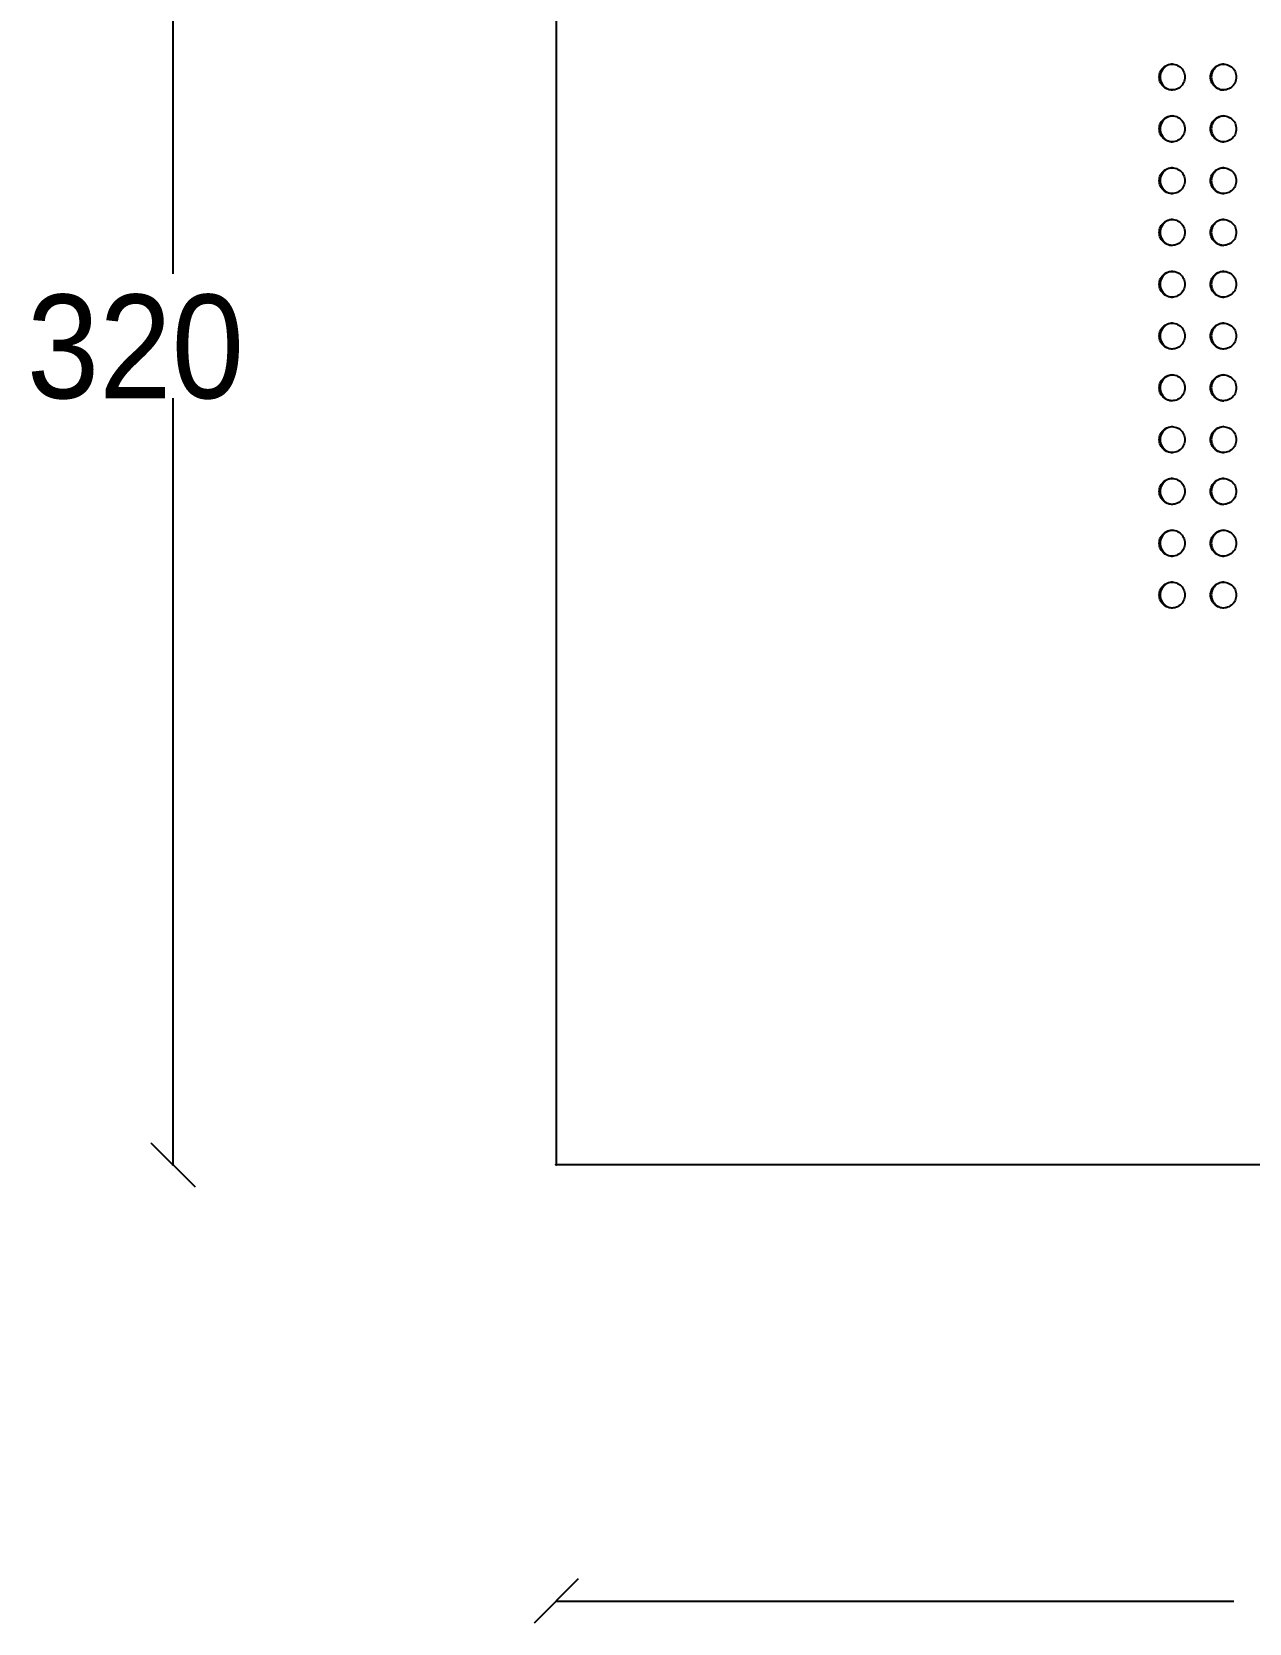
# Model space of a CAD drawing. Extents: x 0 to 246, y 3 to 226.
# Drawn here: x 0.2 to 84.7, y 5.8 to 116.2 of the extents above; entities that cross this region are included whole.
import ezdxf

# ---------------------------------------------------------------- set-up
doc = ezdxf.new("R2010")
doc.units = 0
doc.layers.add('LIVELLO_1', color=160, linetype='Continuous')
doc.styles.add('STD', font='txt')

# ---------------------------------------------------------------- blocks, each defined once
blk = doc.blocks.new('AI9-BLK1')
at = {"layer": 'LIVELLO_1', "color": 7}
for p, q in [((-112.81, 41.87), (-112.81, -11.31)), ((-86.22, 41.87), (-86.22, -73.12)), ((-112.81, -19.94), (-112.81, -73.12)), ((-114.34, -71.59), (-111.28, -74.65)), ((38.95, -73.12), (-86.22, -73.12)), ((-84.69, -101.86), (-87.75, -104.93)), ((-86.22, -103.4), (-39.21, -103.4))]:
    blk.add_line(p, q, dxfattribs=at)
for centre, major_axis, ratio in [((-112.81, -73.12), (0.0246, 0), 0.923183), ((-86.22, -73.12), (0.0242, 0), 0.940048), ((-86.22, -73.12), (0.0242, 0), 0.940048), ((-86.22, -73.12), (0.0242, 0), 0.940048), ((-86.22, -73.12), (0.0242, 0), 0.940048)]:
    blk.add_ellipse(centre, major_axis=major_axis, ratio=ratio, dxfattribs=at)
for points in [[(-44.38, 2.34), (-44.38, 2.21), (-44.35, 2.08), (-44.29, 1.95), (-44.23, 1.83), (-44.15, 1.73), (-44.04, 1.64), (-43.94, 1.56), (-43.82, 1.5), (-43.69, 1.47), (-43.56, 1.44), (-43.42, 1.44), (-43.29, 1.47), (-43.16, 1.5), (-43.04, 1.56), (-42.94, 1.64), (-42.83, 1.73), (-42.75, 1.83), (-42.69, 1.95), (-42.63, 2.08), (-42.6, 2.21), (-42.6, 2.34), (-42.6, 2.48), (-42.63, 2.61), (-42.69, 2.73), (-42.75, 2.86), (-42.83, 2.96), (-42.94, 3.05), (-43.04, 3.13), (-43.16, 3.19), (-43.29, 3.22), (-43.42, 3.25), (-43.56, 3.25), (-43.69, 3.22), (-43.82, 3.19), (-43.94, 3.13), (-44.04, 3.05), (-44.15, 2.96), (-44.23, 2.86), (-44.29, 2.73), (-44.35, 2.61), (-44.38, 2.48), (-44.38, 2.34)], [(-43.46, 3.24), (-43.52, 3.24), (-43.59, 3.23), (-43.65, 3.21), (-43.71, 3.2), (-43.78, 3.17), (-43.83, 3.14), (-43.89, 3.11), (-43.95, 3.08), (-44, 3.04), (-44.05, 2.99), (-44.09, 2.94), (-44.13, 2.9), (-44.17, 2.84), (-44.2, 2.79), (-44.23, 2.73), (-44.26, 2.67), (-44.28, 2.6), (-44.29, 2.54), (-44.31, 2.48), (-44.32, 2.41), (-44.32, 2.34), (-44.32, 2.28), (-44.31, 2.21), (-44.29, 2.15), (-44.28, 2.08), (-44.26, 2.02), (-44.23, 1.96), (-44.2, 1.9), (-44.17, 1.85), (-44.13, 1.79), (-44.09, 1.74), (-44.05, 1.7), (-44, 1.65), (-43.95, 1.61), (-43.89, 1.57), (-43.83, 1.54), (-43.78, 1.51), (-43.72, 1.49), (-43.65, 1.48), (-43.59, 1.46), (-43.53, 1.45), (-43.46, 1.45)], [(-40.82, 2.34), (-40.82, 2.21), (-40.79, 2.08), (-40.73, 1.95), (-40.67, 1.83), (-40.59, 1.73), (-40.48, 1.64), (-40.38, 1.56), (-40.26, 1.5), (-40.13, 1.47), (-40, 1.44), (-39.86, 1.44), (-39.73, 1.47), (-39.6, 1.5), (-39.48, 1.56), (-39.37, 1.64), (-39.27, 1.73), (-39.18, 1.83), (-39.12, 1.95), (-39.07, 2.08), (-39.04, 2.21), (-39.04, 2.34), (-39.04, 2.48), (-39.07, 2.61), (-39.12, 2.73), (-39.18, 2.86), (-39.27, 2.96), (-39.37, 3.05), (-39.48, 3.13), (-39.6, 3.19), (-39.73, 3.22), (-39.86, 3.25), (-40, 3.25), (-40.13, 3.22), (-40.26, 3.19), (-40.38, 3.13), (-40.48, 3.05), (-40.59, 2.96), (-40.67, 2.86), (-40.73, 2.73), (-40.79, 2.61), (-40.82, 2.48), (-40.82, 2.34)], [(-39.9, 3.24), (-39.97, 3.24), (-40.03, 3.23), (-40.1, 3.22), (-40.16, 3.2), (-40.22, 3.18), (-40.28, 3.15), (-40.34, 3.11), (-40.39, 3.08), (-40.45, 3.04), (-40.5, 3), (-40.54, 2.95), (-40.58, 2.9), (-40.62, 2.84), (-40.66, 2.79), (-40.68, 2.73), (-40.71, 2.67), (-40.73, 2.6), (-40.75, 2.54), (-40.76, 2.48), (-40.77, 2.41), (-40.77, 2.34), (-40.77, 2.28), (-40.76, 2.21), (-40.75, 2.15), (-40.73, 2.08), (-40.71, 2.02), (-40.68, 1.96), (-40.66, 1.9), (-40.62, 1.84), (-40.58, 1.79), (-40.54, 1.74), (-40.5, 1.69), (-40.45, 1.65), (-40.4, 1.61), (-40.34, 1.57), (-40.28, 1.54), (-40.22, 1.51), (-40.16, 1.49), (-40.1, 1.47), (-40.03, 1.46), (-39.97, 1.45), (-39.9, 1.45)], [(-44.38, -1.25), (-44.38, -1.38), (-44.35, -1.52), (-44.29, -1.64), (-44.23, -1.76), (-44.15, -1.87), (-44.04, -1.95), (-43.94, -2.03), (-43.82, -2.1), (-43.69, -2.13), (-43.56, -2.15), (-43.42, -2.15), (-43.29, -2.13), (-43.16, -2.1), (-43.04, -2.03), (-42.94, -1.95), (-42.83, -1.87), (-42.75, -1.76), (-42.69, -1.64), (-42.63, -1.52), (-42.6, -1.38), (-42.6, -1.25), (-42.6, -1.12), (-42.63, -0.98), (-42.69, -0.86), (-42.75, -0.74), (-42.83, -0.63), (-42.94, -0.55), (-43.04, -0.46), (-43.16, -0.4), (-43.29, -0.37), (-43.42, -0.34), (-43.56, -0.34), (-43.69, -0.37), (-43.82, -0.4), (-43.94, -0.46), (-44.04, -0.55), (-44.15, -0.63), (-44.23, -0.74), (-44.29, -0.86), (-44.35, -0.98), (-44.38, -1.12), (-44.38, -1.25)], [(-43.46, -0.35), (-43.52, -0.35), (-43.59, -0.36), (-43.65, -0.38), (-43.71, -0.4), (-43.78, -0.42), (-43.83, -0.45), (-43.89, -0.48), (-43.95, -0.52), (-44, -0.56), (-44.05, -0.6), (-44.09, -0.65), (-44.13, -0.7), (-44.17, -0.75), (-44.2, -0.81), (-44.23, -0.87), (-44.26, -0.93), (-44.28, -0.99), (-44.29, -1.05), (-44.31, -1.12), (-44.32, -1.18), (-44.32, -1.25), (-44.32, -1.32), (-44.31, -1.38), (-44.29, -1.45), (-44.28, -1.51), (-44.26, -1.57), (-44.23, -1.63), (-44.2, -1.69), (-44.17, -1.75), (-44.13, -1.8), (-44.09, -1.85), (-44.05, -1.9), (-44, -1.94), (-43.95, -1.98), (-43.89, -2.02), (-43.83, -2.05), (-43.78, -2.08), (-43.72, -2.1), (-43.65, -2.12), (-43.59, -2.14), (-43.53, -2.14), (-43.46, -2.15)], [(-40.82, -1.25), (-40.82, -1.38), (-40.79, -1.52), (-40.73, -1.64), (-40.67, -1.76), (-40.59, -1.87), (-40.48, -1.95), (-40.38, -2.03), (-40.26, -2.1), (-40.13, -2.13), (-40, -2.15), (-39.86, -2.15), (-39.73, -2.13), (-39.6, -2.1), (-39.48, -2.03), (-39.37, -1.95), (-39.27, -1.87), (-39.18, -1.76), (-39.12, -1.64), (-39.07, -1.52), (-39.04, -1.38), (-39.04, -1.25), (-39.04, -1.12), (-39.07, -0.98), (-39.12, -0.86), (-39.18, -0.74), (-39.27, -0.63), (-39.37, -0.55), (-39.48, -0.46), (-39.6, -0.4), (-39.73, -0.37), (-39.86, -0.34), (-40, -0.34), (-40.13, -0.37), (-40.26, -0.4), (-40.38, -0.46), (-40.48, -0.55), (-40.59, -0.63), (-40.67, -0.74), (-40.73, -0.86), (-40.79, -0.98), (-40.82, -1.12), (-40.82, -1.25)], [(-39.9, -0.35), (-39.97, -0.35), (-40.03, -0.36), (-40.1, -0.38), (-40.16, -0.39), (-40.22, -0.42), (-40.28, -0.45), (-40.34, -0.48), (-40.39, -0.51), (-40.45, -0.56), (-40.5, -0.6), (-40.54, -0.65), (-40.58, -0.7), (-40.62, -0.75), (-40.66, -0.81), (-40.68, -0.87), (-40.71, -0.93), (-40.73, -0.99), (-40.75, -1.05), (-40.76, -1.12), (-40.77, -1.18), (-40.77, -1.25), (-40.77, -1.32), (-40.76, -1.38), (-40.75, -1.45), (-40.73, -1.51), (-40.71, -1.57), (-40.68, -1.63), (-40.66, -1.69), (-40.62, -1.75), (-40.58, -1.8), (-40.54, -1.85), (-40.5, -1.9), (-40.45, -1.94), (-40.4, -1.98), (-40.34, -2.02), (-40.28, -2.05), (-40.22, -2.08), (-40.16, -2.1), (-40.1, -2.12), (-40.03, -2.14), (-39.97, -2.14), (-39.9, -2.15)], [(-44.38, -4.84), (-44.38, -4.98), (-44.35, -5.11), (-44.29, -5.23), (-44.23, -5.35), (-44.15, -5.46), (-44.04, -5.55), (-43.94, -5.63), (-43.82, -5.69), (-43.69, -5.72), (-43.56, -5.75), (-43.42, -5.75), (-43.29, -5.72), (-43.16, -5.69), (-43.04, -5.63), (-42.94, -5.55), (-42.83, -5.46), (-42.75, -5.35), (-42.69, -5.23), (-42.63, -5.11), (-42.6, -4.98), (-42.6, -4.84), (-42.6, -4.71), (-42.63, -4.57), (-42.69, -4.45), (-42.75, -4.33), (-42.83, -4.22), (-42.94, -4.14), (-43.04, -4.06), (-43.16, -4), (-43.29, -3.97), (-43.42, -3.94), (-43.56, -3.94), (-43.69, -3.97), (-43.82, -4), (-43.94, -4.06), (-44.04, -4.14), (-44.15, -4.22), (-44.23, -4.33), (-44.29, -4.45), (-44.35, -4.58), (-44.38, -4.71), (-44.38, -4.84)], [(-43.46, -3.95), (-43.52, -3.95), (-43.59, -3.96), (-43.65, -3.97), (-43.71, -3.99), (-43.78, -4.01), (-43.83, -4.04), (-43.89, -4.07), (-43.95, -4.11), (-44, -4.15), (-44.05, -4.19), (-44.09, -4.24), (-44.13, -4.29), (-44.17, -4.35), (-44.2, -4.4), (-44.23, -4.46), (-44.26, -4.52), (-44.28, -4.58), (-44.29, -4.65), (-44.31, -4.71), (-44.32, -4.78), (-44.32, -4.84), (-44.32, -4.91), (-44.31, -4.97), (-44.29, -5.04), (-44.28, -5.1), (-44.26, -5.17), (-44.23, -5.23), (-44.2, -5.29), (-44.17, -5.34), (-44.13, -5.39), (-44.09, -5.45), (-44.05, -5.49), (-44, -5.53), (-43.95, -5.58), (-43.89, -5.61), (-43.83, -5.64), (-43.78, -5.67), (-43.72, -5.7), (-43.65, -5.71), (-43.59, -5.73), (-43.53, -5.74), (-43.46, -5.74)], [(-40.82, -4.84), (-40.82, -4.98), (-40.79, -5.11), (-40.73, -5.23), (-40.67, -5.35), (-40.59, -5.46), (-40.48, -5.55), (-40.38, -5.63), (-40.26, -5.69), (-40.13, -5.72), (-40, -5.75), (-39.86, -5.75), (-39.73, -5.72), (-39.6, -5.69), (-39.48, -5.63), (-39.37, -5.55), (-39.27, -5.46), (-39.18, -5.35), (-39.12, -5.23), (-39.07, -5.11), (-39.04, -4.98), (-39.04, -4.84), (-39.04, -4.71), (-39.07, -4.57), (-39.12, -4.45), (-39.18, -4.33), (-39.27, -4.22), (-39.37, -4.14), (-39.48, -4.06), (-39.6, -4), (-39.73, -3.97), (-39.86, -3.94), (-40, -3.94), (-40.13, -3.97), (-40.26, -4), (-40.38, -4.06), (-40.48, -4.14), (-40.59, -4.22), (-40.67, -4.33), (-40.73, -4.45), (-40.79, -4.58), (-40.82, -4.71), (-40.82, -4.84)], [(-39.9, -3.95), (-39.97, -3.95), (-40.03, -3.96), (-40.1, -3.97), (-40.16, -3.99), (-40.22, -4.01), (-40.28, -4.04), (-40.34, -4.07), (-40.39, -4.11), (-40.45, -4.15), (-40.5, -4.19), (-40.54, -4.24), (-40.58, -4.29), (-40.62, -4.34), (-40.66, -4.4), (-40.68, -4.46), (-40.71, -4.52), (-40.73, -4.58), (-40.75, -4.65), (-40.76, -4.71), (-40.77, -4.78), (-40.77, -4.84), (-40.77, -4.91), (-40.76, -4.98), (-40.75, -5.04), (-40.73, -5.1), (-40.71, -5.17), (-40.68, -5.23), (-40.66, -5.29), (-40.62, -5.34), (-40.58, -5.39), (-40.54, -5.45), (-40.5, -5.5), (-40.45, -5.54), (-40.4, -5.58), (-40.34, -5.62), (-40.28, -5.64), (-40.22, -5.67), (-40.16, -5.7), (-40.1, -5.71), (-40.03, -5.73), (-39.97, -5.74), (-39.9, -5.74)], [(-44.38, -8.44), (-44.38, -8.57), (-44.35, -8.7), (-44.29, -8.83), (-44.23, -8.95), (-44.15, -9.06), (-44.04, -9.14), (-43.94, -9.22), (-43.82, -9.28), (-43.69, -9.31), (-43.56, -9.34), (-43.42, -9.34), (-43.29, -9.31), (-43.16, -9.28), (-43.04, -9.22), (-42.94, -9.14), (-42.83, -9.06), (-42.75, -8.95), (-42.69, -8.83), (-42.63, -8.7), (-42.6, -8.57), (-42.6, -8.44), (-42.6, -8.3), (-42.63, -8.17), (-42.69, -8.05), (-42.75, -7.93), (-42.83, -7.82), (-42.94, -7.74), (-43.04, -7.65), (-43.16, -7.59), (-43.29, -7.56), (-43.42, -7.53), (-43.56, -7.53), (-43.69, -7.56), (-43.82, -7.59), (-43.94, -7.65), (-44.04, -7.74), (-44.15, -7.82), (-44.23, -7.93), (-44.29, -8.05), (-44.35, -8.17), (-44.38, -8.3), (-44.38, -8.44)], [(-43.46, -7.54), (-43.52, -7.54), (-43.59, -7.55), (-43.65, -7.57), (-43.71, -7.58), (-43.78, -7.61), (-43.83, -7.64), (-43.89, -7.67), (-43.95, -7.7), (-44, -7.74), (-44.05, -7.79), (-44.09, -7.83), (-44.13, -7.89), (-44.17, -7.94), (-44.2, -8), (-44.23, -8.05), (-44.26, -8.12), (-44.28, -8.18), (-44.29, -8.24), (-44.31, -8.3), (-44.32, -8.37), (-44.32, -8.44), (-44.32, -8.5), (-44.31, -8.57), (-44.29, -8.63), (-44.28, -8.7), (-44.26, -8.76), (-44.23, -8.82), (-44.2, -8.88), (-44.17, -8.93), (-44.13, -8.99), (-44.09, -9.04), (-44.05, -9.09), (-44, -9.13), (-43.95, -9.17), (-43.89, -9.21), (-43.83, -9.24), (-43.78, -9.27), (-43.72, -9.29), (-43.65, -9.31), (-43.59, -9.32), (-43.53, -9.33), (-43.46, -9.33)], [(-40.82, -8.44), (-40.82, -8.57), (-40.79, -8.7), (-40.73, -8.83), (-40.67, -8.95), (-40.59, -9.06), (-40.48, -9.14), (-40.38, -9.22), (-40.26, -9.28), (-40.13, -9.31), (-40, -9.34), (-39.86, -9.34), (-39.73, -9.31), (-39.6, -9.28), (-39.48, -9.22), (-39.37, -9.14), (-39.27, -9.06), (-39.18, -8.95), (-39.12, -8.83), (-39.07, -8.7), (-39.04, -8.57), (-39.04, -8.44), (-39.04, -8.3), (-39.07, -8.17), (-39.12, -8.05), (-39.18, -7.93), (-39.27, -7.82), (-39.37, -7.74), (-39.48, -7.65), (-39.6, -7.59), (-39.73, -7.56), (-39.86, -7.53), (-40, -7.53), (-40.13, -7.56), (-40.26, -7.59), (-40.38, -7.65), (-40.48, -7.74), (-40.59, -7.82), (-40.67, -7.93), (-40.73, -8.05), (-40.79, -8.17), (-40.82, -8.3), (-40.82, -8.44)], [(-39.9, -7.54), (-39.97, -7.54), (-40.03, -7.55), (-40.1, -7.57), (-40.16, -7.58), (-40.22, -7.6), (-40.28, -7.64), (-40.34, -7.66), (-40.39, -7.7), (-40.45, -7.74), (-40.5, -7.79), (-40.54, -7.83), (-40.58, -7.88), (-40.62, -7.94), (-40.66, -7.99), (-40.68, -8.05), (-40.71, -8.11), (-40.73, -8.18), (-40.75, -8.24), (-40.76, -8.3), (-40.77, -8.37), (-40.77, -8.44), (-40.77, -8.5), (-40.76, -8.57), (-40.75, -8.63), (-40.73, -8.7), (-40.71, -8.76), (-40.68, -8.82), (-40.66, -8.88), (-40.62, -8.94), (-40.58, -8.99), (-40.54, -9.04), (-40.5, -9.09), (-40.45, -9.13), (-40.4, -9.17), (-40.34, -9.21), (-40.28, -9.24), (-40.22, -9.27), (-40.16, -9.29), (-40.1, -9.31), (-40.03, -9.32), (-39.97, -9.33), (-39.9, -9.33)], [(-44.38, -12.03), (-44.38, -12.16), (-44.35, -12.3), (-44.29, -12.42), (-44.23, -12.54), (-44.15, -12.65), (-44.04, -12.73), (-43.94, -12.82), (-43.82, -12.88), (-43.69, -12.91), (-43.56, -12.94), (-43.42, -12.94), (-43.29, -12.91), (-43.16, -12.88), (-43.04, -12.82), (-42.94, -12.73), (-42.83, -12.65), (-42.75, -12.54), (-42.69, -12.42), (-42.63, -12.3), (-42.6, -12.17), (-42.6, -12.03), (-42.6, -11.9), (-42.63, -11.76), (-42.69, -11.64), (-42.75, -11.52), (-42.83, -11.41), (-42.94, -11.33), (-43.04, -11.24), (-43.16, -11.19), (-43.29, -11.15), (-43.42, -11.13), (-43.56, -11.13), (-43.69, -11.15), (-43.82, -11.19), (-43.94, -11.24), (-44.04, -11.33), (-44.15, -11.41), (-44.23, -11.52), (-44.29, -11.64), (-44.35, -11.76), (-44.38, -11.9), (-44.38, -12.03)], [(-43.46, -11.13), (-43.52, -11.13), (-43.59, -11.14), (-43.65, -11.16), (-43.71, -11.18), (-43.78, -11.2), (-43.83, -11.23), (-43.89, -11.26), (-43.95, -11.3), (-44, -11.34), (-44.05, -11.38), (-44.09, -11.43), (-44.13, -11.48), (-44.17, -11.53), (-44.2, -11.59), (-44.23, -11.65), (-44.26, -11.71), (-44.28, -11.77), (-44.29, -11.84), (-44.31, -11.9), (-44.32, -11.96), (-44.32, -12.03), (-44.32, -12.1), (-44.31, -12.16), (-44.29, -12.23), (-44.28, -12.29), (-44.26, -12.35), (-44.23, -12.41), (-44.2, -12.47), (-44.17, -12.53), (-44.13, -12.58), (-44.09, -12.63), (-44.05, -12.68), (-44, -12.72), (-43.95, -12.76), (-43.89, -12.8), (-43.83, -12.83), (-43.78, -12.86), (-43.72, -12.88), (-43.65, -12.9), (-43.59, -12.92), (-43.53, -12.93), (-43.46, -12.93)], [(-40.82, -12.03), (-40.82, -12.16), (-40.79, -12.3), (-40.73, -12.42), (-40.67, -12.54), (-40.59, -12.65), (-40.48, -12.73), (-40.38, -12.82), (-40.26, -12.88), (-40.13, -12.91), (-40, -12.94), (-39.86, -12.94), (-39.73, -12.91), (-39.6, -12.88), (-39.48, -12.82), (-39.37, -12.73), (-39.27, -12.65), (-39.18, -12.54), (-39.12, -12.42), (-39.07, -12.3), (-39.04, -12.17), (-39.04, -12.03), (-39.04, -11.9), (-39.07, -11.76), (-39.12, -11.64), (-39.18, -11.52), (-39.27, -11.41), (-39.37, -11.33), (-39.48, -11.24), (-39.6, -11.19), (-39.73, -11.15), (-39.86, -11.13), (-40, -11.13), (-40.13, -11.15), (-40.26, -11.19), (-40.38, -11.24), (-40.48, -11.33), (-40.59, -11.41), (-40.67, -11.52), (-40.73, -11.64), (-40.79, -11.76), (-40.82, -11.9), (-40.82, -12.03)], [(-39.9, -11.13), (-39.97, -11.13), (-40.03, -11.14), (-40.1, -11.16), (-40.16, -11.17), (-40.22, -11.2), (-40.28, -11.23), (-40.34, -11.26), (-40.39, -11.3), (-40.45, -11.34), (-40.5, -11.38), (-40.54, -11.43), (-40.58, -11.48), (-40.62, -11.53), (-40.66, -11.59), (-40.68, -11.65), (-40.71, -11.71), (-40.73, -11.77), (-40.75, -11.83), (-40.76, -11.9), (-40.77, -11.96), (-40.77, -12.03), (-40.77, -12.1), (-40.76, -12.16), (-40.75, -12.23), (-40.73, -12.29), (-40.71, -12.35), (-40.68, -12.41), (-40.66, -12.47), (-40.62, -12.53), (-40.58, -12.58), (-40.54, -12.63), (-40.5, -12.68), (-40.45, -12.72), (-40.4, -12.77), (-40.34, -12.8), (-40.28, -12.83), (-40.22, -12.86), (-40.16, -12.88), (-40.1, -12.9), (-40.03, -12.92), (-39.97, -12.93), (-39.9, -12.93)], [(-44.38, -15.62), (-44.38, -15.76), (-44.35, -15.89), (-44.29, -16.01), (-44.23, -16.14), (-44.15, -16.24), (-44.04, -16.33), (-43.94, -16.41), (-43.82, -16.47), (-43.69, -16.5), (-43.56, -16.53), (-43.42, -16.53), (-43.29, -16.5), (-43.16, -16.47), (-43.04, -16.41), (-42.94, -16.33), (-42.83, -16.24), (-42.75, -16.14), (-42.69, -16.01), (-42.63, -15.89), (-42.6, -15.76), (-42.6, -15.62), (-42.6, -15.49), (-42.63, -15.35), (-42.69, -15.23), (-42.75, -15.11), (-42.83, -15.01), (-42.94, -14.92), (-43.04, -14.84), (-43.16, -14.78), (-43.29, -14.75), (-43.42, -14.72), (-43.56, -14.72), (-43.69, -14.75), (-43.82, -14.78), (-43.94, -14.84), (-44.04, -14.92), (-44.15, -15.01), (-44.23, -15.11), (-44.29, -15.23), (-44.35, -15.35), (-44.38, -15.49), (-44.38, -15.62)], [(-43.46, -14.73), (-43.52, -14.73), (-43.59, -14.74), (-43.65, -14.75), (-43.71, -14.77), (-43.78, -14.79), (-43.83, -14.82), (-43.89, -14.86), (-43.95, -14.89), (-44, -14.93), (-44.05, -14.97), (-44.09, -15.02), (-44.13, -15.07), (-44.17, -15.13), (-44.2, -15.18), (-44.23, -15.24), (-44.26, -15.3), (-44.28, -15.36), (-44.29, -15.43), (-44.31, -15.49), (-44.32, -15.56), (-44.32, -15.62), (-44.32, -15.69), (-44.31, -15.75), (-44.29, -15.82), (-44.28, -15.88), (-44.26, -15.95), (-44.23, -16.01), (-44.2, -16.07), (-44.17, -16.12), (-44.13, -16.17), (-44.09, -16.23), (-44.05, -16.27), (-44, -16.32), (-43.95, -16.36), (-43.89, -16.39), (-43.83, -16.42), (-43.78, -16.45), (-43.72, -16.48), (-43.65, -16.49), (-43.59, -16.51), (-43.53, -16.52), (-43.46, -16.52)], [(-40.82, -15.62), (-40.82, -15.76), (-40.79, -15.89), (-40.73, -16.01), (-40.67, -16.14), (-40.59, -16.24), (-40.48, -16.33), (-40.38, -16.41), (-40.26, -16.47), (-40.13, -16.5), (-40, -16.53), (-39.86, -16.53), (-39.73, -16.5), (-39.6, -16.47), (-39.48, -16.41), (-39.37, -16.33), (-39.27, -16.24), (-39.18, -16.14), (-39.12, -16.01), (-39.07, -15.89), (-39.04, -15.76), (-39.04, -15.62), (-39.04, -15.49), (-39.07, -15.35), (-39.12, -15.23), (-39.18, -15.11), (-39.27, -15.01), (-39.37, -14.92), (-39.48, -14.84), (-39.6, -14.78), (-39.73, -14.75), (-39.86, -14.72), (-40, -14.72), (-40.13, -14.75), (-40.26, -14.78), (-40.38, -14.84), (-40.48, -14.92), (-40.59, -15.01), (-40.67, -15.11), (-40.73, -15.23), (-40.79, -15.35), (-40.82, -15.49), (-40.82, -15.62)], [(-39.9, -14.73), (-39.97, -14.73), (-40.03, -14.74), (-40.1, -14.75), (-40.16, -14.77), (-40.22, -14.79), (-40.28, -14.82), (-40.34, -14.85), (-40.39, -14.89), (-40.45, -14.93), (-40.5, -14.97), (-40.54, -15.02), (-40.58, -15.07), (-40.62, -15.12), (-40.66, -15.18), (-40.68, -15.24), (-40.71, -15.3), (-40.73, -15.36), (-40.75, -15.43), (-40.76, -15.49), (-40.77, -15.56), (-40.77, -15.62), (-40.77, -15.69), (-40.76, -15.76), (-40.75, -15.82), (-40.73, -15.88), (-40.71, -15.95), (-40.68, -16.01), (-40.66, -16.07), (-40.62, -16.12), (-40.58, -16.18), (-40.54, -16.23), (-40.5, -16.28), (-40.45, -16.32), (-40.4, -16.36), (-40.34, -16.4), (-40.28, -16.43), (-40.22, -16.45), (-40.16, -16.48), (-40.1, -16.49), (-40.03, -16.51), (-39.97, -16.52), (-39.9, -16.52)], [(-44.38, -19.22), (-44.38, -19.35), (-44.35, -19.49), (-44.29, -19.61), (-44.23, -19.73), (-44.15, -19.84), (-44.04, -19.92), (-43.94, -20), (-43.82, -20.06), (-43.69, -20.09), (-43.56, -20.12), (-43.42, -20.12), (-43.29, -20.09), (-43.16, -20.06), (-43.04, -20), (-42.94, -19.92), (-42.83, -19.84), (-42.75, -19.73), (-42.69, -19.61), (-42.63, -19.49), (-42.6, -19.35), (-42.6, -19.22), (-42.6, -19.08), (-42.63, -18.95), (-42.69, -18.83), (-42.75, -18.71), (-42.83, -18.6), (-42.94, -18.52), (-43.04, -18.43), (-43.16, -18.37), (-43.29, -18.34), (-43.42, -18.31), (-43.56, -18.31), (-43.69, -18.34), (-43.82, -18.37), (-43.94, -18.43), (-44.04, -18.52), (-44.15, -18.6), (-44.23, -18.71), (-44.29, -18.83), (-44.35, -18.95), (-44.38, -19.08), (-44.38, -19.22)], [(-43.46, -18.32), (-43.52, -18.32), (-43.59, -18.33), (-43.65, -18.35), (-43.71, -18.36), (-43.78, -18.39), (-43.83, -18.42), (-43.89, -18.45), (-43.95, -18.48), (-44, -18.53), (-44.05, -18.57), (-44.09, -18.62), (-44.13, -18.67), (-44.17, -18.72), (-44.2, -18.78), (-44.23, -18.84), (-44.26, -18.89), (-44.28, -18.96), (-44.29, -19.02), (-44.31, -19.09), (-44.32, -19.15), (-44.32, -19.22), (-44.32, -19.28), (-44.31, -19.35), (-44.29, -19.41), (-44.28, -19.48), (-44.26, -19.54), (-44.23, -19.6), (-44.2, -19.66), (-44.17, -19.72), (-44.13, -19.77), (-44.09, -19.82), (-44.05, -19.87), (-44, -19.91), (-43.95, -19.95), (-43.89, -19.99), (-43.83, -20.02), (-43.78, -20.05), (-43.72, -20.07), (-43.65, -20.09), (-43.59, -20.1), (-43.53, -20.11), (-43.46, -20.12)], [(-40.82, -19.22), (-40.82, -19.35), (-40.79, -19.49), (-40.73, -19.61), (-40.67, -19.73), (-40.59, -19.84), (-40.48, -19.92), (-40.38, -20), (-40.26, -20.06), (-40.13, -20.09), (-40, -20.12), (-39.86, -20.12), (-39.73, -20.09), (-39.6, -20.06), (-39.48, -20), (-39.37, -19.92), (-39.27, -19.84), (-39.18, -19.73), (-39.12, -19.61), (-39.07, -19.49), (-39.04, -19.35), (-39.04, -19.22), (-39.04, -19.08), (-39.07, -18.95), (-39.12, -18.83), (-39.18, -18.71), (-39.27, -18.6), (-39.37, -18.52), (-39.48, -18.43), (-39.6, -18.37), (-39.73, -18.34), (-39.86, -18.31), (-40, -18.31), (-40.13, -18.34), (-40.26, -18.37), (-40.38, -18.43), (-40.48, -18.52), (-40.59, -18.6), (-40.67, -18.71), (-40.73, -18.83), (-40.79, -18.95), (-40.82, -19.08), (-40.82, -19.22)], [(-39.9, -18.32), (-39.97, -18.32), (-40.03, -18.33), (-40.1, -18.35), (-40.16, -18.36), (-40.22, -18.39), (-40.28, -18.42), (-40.34, -18.45), (-40.39, -18.48), (-40.45, -18.52), (-40.5, -18.57), (-40.54, -18.61), (-40.58, -18.67), (-40.62, -18.72), (-40.66, -18.78), (-40.68, -18.83), (-40.71, -18.89), (-40.73, -18.96), (-40.75, -19.02), (-40.76, -19.09), (-40.77, -19.15), (-40.77, -19.22), (-40.77, -19.28), (-40.76, -19.35), (-40.75, -19.41), (-40.73, -19.48), (-40.71, -19.54), (-40.68, -19.6), (-40.66, -19.66), (-40.62, -19.72), (-40.58, -19.77), (-40.54, -19.82), (-40.5, -19.87), (-40.45, -19.91), (-40.4, -19.95), (-40.34, -19.99), (-40.28, -20.02), (-40.22, -20.05), (-40.16, -20.07), (-40.1, -20.09), (-40.03, -20.11), (-39.97, -20.11), (-39.9, -20.12)], [(-44.38, -22.81), (-44.38, -22.94), (-44.35, -23.08), (-44.29, -23.2), (-44.23, -23.32), (-44.15, -23.43), (-44.04, -23.51), (-43.94, -23.6), (-43.82, -23.66), (-43.69, -23.69), (-43.56, -23.72), (-43.42, -23.72), (-43.29, -23.69), (-43.16, -23.66), (-43.04, -23.6), (-42.94, -23.51), (-42.83, -23.43), (-42.75, -23.32), (-42.69, -23.2), (-42.63, -23.08), (-42.6, -22.95), (-42.6, -22.81), (-42.6, -22.68), (-42.63, -22.54), (-42.69, -22.42), (-42.75, -22.3), (-42.83, -22.19), (-42.94, -22.11), (-43.04, -22.02), (-43.16, -21.97), (-43.29, -21.94), (-43.42, -21.9), (-43.56, -21.9), (-43.69, -21.94), (-43.82, -21.97), (-43.94, -22.02), (-44.04, -22.11), (-44.15, -22.19), (-44.23, -22.3), (-44.29, -22.42), (-44.35, -22.54), (-44.38, -22.68), (-44.38, -22.81)], [(-43.46, -21.91), (-43.52, -21.92), (-43.59, -21.93), (-43.65, -21.94), (-43.71, -21.96), (-43.78, -21.98), (-43.83, -22.01), (-43.89, -22.04), (-43.95, -22.08), (-44, -22.12), (-44.05, -22.16), (-44.09, -22.21), (-44.13, -22.26), (-44.17, -22.31), (-44.2, -22.37), (-44.23, -22.43), (-44.26, -22.49), (-44.28, -22.55), (-44.29, -22.62), (-44.31, -22.68), (-44.32, -22.75), (-44.32, -22.81), (-44.32, -22.88), (-44.31, -22.94), (-44.29, -23.01), (-44.28, -23.07), (-44.26, -23.13), (-44.23, -23.19), (-44.2, -23.25), (-44.17, -23.31), (-44.13, -23.36), (-44.09, -23.41), (-44.05, -23.46), (-44, -23.5), (-43.95, -23.54), (-43.89, -23.58), (-43.83, -23.61), (-43.78, -23.64), (-43.72, -23.66), (-43.65, -23.68), (-43.59, -23.7), (-43.53, -23.71), (-43.46, -23.71)], [(-40.82, -22.81), (-40.82, -22.94), (-40.79, -23.08), (-40.73, -23.2), (-40.67, -23.32), (-40.59, -23.43), (-40.48, -23.51), (-40.38, -23.6), (-40.26, -23.66), (-40.13, -23.69), (-40, -23.72), (-39.86, -23.72), (-39.73, -23.69), (-39.6, -23.66), (-39.48, -23.6), (-39.37, -23.51), (-39.27, -23.43), (-39.18, -23.32), (-39.12, -23.2), (-39.07, -23.08), (-39.04, -22.95), (-39.04, -22.81), (-39.04, -22.68), (-39.07, -22.54), (-39.12, -22.42), (-39.18, -22.3), (-39.27, -22.19), (-39.37, -22.11), (-39.48, -22.02), (-39.6, -21.96), (-39.73, -21.94), (-39.86, -21.9), (-40, -21.9), (-40.13, -21.94), (-40.26, -21.97), (-40.38, -22.02), (-40.48, -22.11), (-40.59, -22.19), (-40.67, -22.3), (-40.73, -22.42), (-40.79, -22.54), (-40.82, -22.68), (-40.82, -22.81)], [(-39.9, -21.91), (-39.97, -21.91), (-40.03, -21.93), (-40.1, -21.94), (-40.16, -21.96), (-40.22, -21.98), (-40.28, -22.01), (-40.34, -22.04), (-40.39, -22.08), (-40.45, -22.12), (-40.5, -22.16), (-40.54, -22.21), (-40.58, -22.26), (-40.62, -22.31), (-40.66, -22.37), (-40.68, -22.43), (-40.71, -22.49), (-40.73, -22.55), (-40.75, -22.62), (-40.76, -22.68), (-40.77, -22.75), (-40.77, -22.81), (-40.77, -22.88), (-40.76, -22.94), (-40.75, -23.01), (-40.73, -23.07), (-40.71, -23.14), (-40.68, -23.19), (-40.66, -23.26), (-40.62, -23.31), (-40.58, -23.36), (-40.54, -23.42), (-40.5, -23.46), (-40.45, -23.51), (-40.4, -23.55), (-40.34, -23.58), (-40.28, -23.61), (-40.22, -23.64), (-40.16, -23.67), (-40.1, -23.68), (-40.03, -23.7), (-39.97, -23.71), (-39.9, -23.71)], [(-44.38, -26.41), (-44.38, -26.54), (-44.35, -26.67), (-44.29, -26.79), (-44.23, -26.92), (-44.15, -27.02), (-44.04, -27.11), (-43.94, -27.19), (-43.82, -27.25), (-43.69, -27.28), (-43.56, -27.31), (-43.42, -27.31), (-43.29, -27.28), (-43.16, -27.25), (-43.04, -27.19), (-42.94, -27.11), (-42.83, -27.02), (-42.75, -26.92), (-42.69, -26.79), (-42.63, -26.67), (-42.6, -26.54), (-42.6, -26.41), (-42.6, -26.27), (-42.63, -26.14), (-42.69, -26.01), (-42.75, -25.89), (-42.83, -25.79), (-42.94, -25.7), (-43.04, -25.62), (-43.16, -25.56), (-43.29, -25.53), (-43.42, -25.5), (-43.56, -25.5), (-43.69, -25.53), (-43.82, -25.56), (-43.94, -25.62), (-44.04, -25.7), (-44.15, -25.79), (-44.23, -25.89), (-44.29, -26.01), (-44.35, -26.14), (-44.38, -26.27), (-44.38, -26.41)], [(-43.46, -25.51), (-43.52, -25.51), (-43.59, -25.52), (-43.65, -25.53), (-43.71, -25.55), (-43.78, -25.57), (-43.83, -25.61), (-43.89, -25.64), (-43.95, -25.67), (-44, -25.71), (-44.05, -25.76), (-44.09, -25.8), (-44.13, -25.85), (-44.17, -25.91), (-44.2, -25.96), (-44.23, -26.02), (-44.26, -26.08), (-44.28, -26.15), (-44.29, -26.21), (-44.31, -26.27), (-44.32, -26.34), (-44.32, -26.41), (-44.32, -26.47), (-44.31, -26.54), (-44.29, -26.6), (-44.28, -26.66), (-44.26, -26.73), (-44.23, -26.79), (-44.2, -26.85), (-44.17, -26.9), (-44.13, -26.95), (-44.09, -27.01), (-44.05, -27.06), (-44, -27.1), (-43.95, -27.14), (-43.89, -27.18), (-43.83, -27.21), (-43.78, -27.23), (-43.72, -27.26), (-43.65, -27.27), (-43.59, -27.29), (-43.53, -27.3), (-43.46, -27.3)], [(-40.82, -26.41), (-40.82, -26.54), (-40.79, -26.67), (-40.73, -26.79), (-40.67, -26.92), (-40.59, -27.02), (-40.48, -27.11), (-40.38, -27.19), (-40.26, -27.25), (-40.13, -27.28), (-40, -27.31), (-39.86, -27.31), (-39.73, -27.28), (-39.6, -27.25), (-39.48, -27.19), (-39.37, -27.11), (-39.27, -27.02), (-39.18, -26.92), (-39.12, -26.79), (-39.07, -26.67), (-39.04, -26.54), (-39.04, -26.41), (-39.04, -26.27), (-39.07, -26.14), (-39.12, -26.01), (-39.18, -25.89), (-39.27, -25.79), (-39.37, -25.7), (-39.48, -25.62), (-39.6, -25.56), (-39.73, -25.53), (-39.86, -25.5), (-40, -25.5), (-40.13, -25.53), (-40.26, -25.56), (-40.38, -25.62), (-40.48, -25.7), (-40.59, -25.79), (-40.67, -25.89), (-40.73, -26.01), (-40.79, -26.14), (-40.82, -26.27), (-40.82, -26.41)], [(-39.9, -25.51), (-39.97, -25.51), (-40.03, -25.52), (-40.1, -25.53), (-40.16, -25.55), (-40.22, -25.57), (-40.28, -25.6), (-40.34, -25.63), (-40.39, -25.67), (-40.45, -25.71), (-40.5, -25.75), (-40.54, -25.8), (-40.58, -25.85), (-40.62, -25.91), (-40.66, -25.96), (-40.68, -26.02), (-40.71, -26.08), (-40.73, -26.15), (-40.75, -26.21), (-40.76, -26.27), (-40.77, -26.34), (-40.77, -26.41), (-40.77, -26.47), (-40.76, -26.54), (-40.75, -26.6), (-40.73, -26.67), (-40.71, -26.73), (-40.68, -26.79), (-40.66, -26.85), (-40.62, -26.9), (-40.58, -26.96), (-40.54, -27.01), (-40.5, -27.06), (-40.45, -27.1), (-40.4, -27.14), (-40.34, -27.18), (-40.28, -27.21), (-40.22, -27.24), (-40.16, -27.26), (-40.1, -27.28), (-40.03, -27.29), (-39.97, -27.3), (-39.9, -27.3)], [(-44.38, -30), (-44.38, -30.13), (-44.35, -30.27), (-44.29, -30.39), (-44.23, -30.51), (-44.15, -30.62), (-44.04, -30.7), (-43.94, -30.78), (-43.82, -30.84), (-43.69, -30.87), (-43.56, -30.9), (-43.42, -30.9), (-43.29, -30.87), (-43.16, -30.84), (-43.04, -30.78), (-42.94, -30.7), (-42.83, -30.62), (-42.75, -30.51), (-42.69, -30.39), (-42.63, -30.27), (-42.6, -30.13), (-42.6, -30), (-42.6, -29.86), (-42.63, -29.73), (-42.69, -29.61), (-42.75, -29.49), (-42.83, -29.38), (-42.94, -29.3), (-43.04, -29.21), (-43.16, -29.15), (-43.29, -29.12), (-43.42, -29.09), (-43.56, -29.09), (-43.69, -29.12), (-43.82, -29.15), (-43.94, -29.21), (-44.04, -29.3), (-44.15, -29.38), (-44.23, -29.49), (-44.29, -29.61), (-44.35, -29.73), (-44.38, -29.87), (-44.38, -30)], [(-43.46, -29.1), (-43.52, -29.1), (-43.59, -29.11), (-43.65, -29.13), (-43.71, -29.14), (-43.78, -29.17), (-43.83, -29.2), (-43.89, -29.23), (-43.95, -29.26), (-44, -29.31), (-44.05, -29.35), (-44.09, -29.4), (-44.13, -29.45), (-44.17, -29.5), (-44.2, -29.56), (-44.23, -29.62), (-44.26, -29.68), (-44.28, -29.74), (-44.29, -29.8), (-44.31, -29.87), (-44.32, -29.93), (-44.32, -30), (-44.32, -30.06), (-44.31, -30.13), (-44.29, -30.19), (-44.28, -30.26), (-44.26, -30.32), (-44.23, -30.38), (-44.2, -30.44), (-44.17, -30.5), (-44.13, -30.55), (-44.09, -30.6), (-44.05, -30.65), (-44, -30.69), (-43.95, -30.73), (-43.89, -30.77), (-43.83, -30.8), (-43.78, -30.83), (-43.72, -30.85), (-43.65, -30.87), (-43.59, -30.89), (-43.53, -30.89), (-43.46, -30.9)], [(-40.82, -30), (-40.82, -30.13), (-40.79, -30.27), (-40.73, -30.39), (-40.67, -30.51), (-40.59, -30.62), (-40.48, -30.7), (-40.38, -30.79), (-40.26, -30.84), (-40.13, -30.87), (-40, -30.91), (-39.86, -30.9), (-39.73, -30.87), (-39.6, -30.84), (-39.48, -30.78), (-39.37, -30.7), (-39.27, -30.62), (-39.18, -30.51), (-39.12, -30.39), (-39.07, -30.27), (-39.04, -30.13), (-39.04, -30), (-39.04, -29.86), (-39.07, -29.73), (-39.12, -29.61), (-39.18, -29.49), (-39.27, -29.38), (-39.37, -29.3), (-39.48, -29.21), (-39.6, -29.15), (-39.73, -29.12), (-39.86, -29.09), (-40, -29.09), (-40.13, -29.12), (-40.26, -29.15), (-40.38, -29.21), (-40.48, -29.3), (-40.59, -29.38), (-40.67, -29.49), (-40.73, -29.61), (-40.79, -29.73), (-40.82, -29.87), (-40.82, -30)], [(-39.9, -29.1), (-39.97, -29.1), (-40.03, -29.11), (-40.1, -29.13), (-40.16, -29.14), (-40.22, -29.17), (-40.28, -29.2), (-40.34, -29.23), (-40.39, -29.26), (-40.45, -29.3), (-40.5, -29.35), (-40.54, -29.39), (-40.58, -29.45), (-40.62, -29.5), (-40.66, -29.55), (-40.68, -29.62), (-40.71, -29.68), (-40.73, -29.74), (-40.75, -29.8), (-40.76, -29.87), (-40.77, -29.93), (-40.77, -30), (-40.77, -30.06), (-40.76, -30.13), (-40.75, -30.2), (-40.73, -30.26), (-40.71, -30.32), (-40.68, -30.38), (-40.66, -30.44), (-40.62, -30.5), (-40.58, -30.55), (-40.54, -30.6), (-40.5, -30.65), (-40.45, -30.69), (-40.4, -30.73), (-40.34, -30.77), (-40.28, -30.8), (-40.22, -30.83), (-40.16, -30.85), (-40.1, -30.87), (-40.03, -30.89), (-39.97, -30.89), (-39.9, -30.9)], [(-44.38, -33.59), (-44.38, -33.73), (-44.35, -33.86), (-44.29, -33.98), (-44.23, -34.1), (-44.15, -34.21), (-44.04, -34.29), (-43.94, -34.38), (-43.82, -34.44), (-43.69, -34.47), (-43.56, -34.5), (-43.42, -34.5), (-43.29, -34.47), (-43.16, -34.44), (-43.04, -34.38), (-42.94, -34.29), (-42.83, -34.21), (-42.75, -34.1), (-42.69, -33.98), (-42.63, -33.86), (-42.6, -33.73), (-42.6, -33.59), (-42.6, -33.46), (-42.63, -33.32), (-42.69, -33.2), (-42.75, -33.08), (-42.83, -32.97), (-42.94, -32.89), (-43.04, -32.81), (-43.16, -32.75), (-43.29, -32.72), (-43.42, -32.69), (-43.56, -32.69), (-43.69, -32.72), (-43.82, -32.75), (-43.94, -32.81), (-44.04, -32.89), (-44.15, -32.97), (-44.23, -33.08), (-44.29, -33.2), (-44.35, -33.32), (-44.38, -33.46), (-44.38, -33.59)], [(-43.46, -32.69), (-43.52, -32.7), (-43.59, -32.71), (-43.65, -32.72), (-43.71, -32.74), (-43.78, -32.76), (-43.83, -32.79), (-43.89, -32.82), (-43.95, -32.86), (-44, -32.9), (-44.05, -32.94), (-44.09, -32.99), (-44.13, -33.04), (-44.17, -33.09), (-44.2, -33.15), (-44.23, -33.21), (-44.26, -33.27), (-44.28, -33.33), (-44.29, -33.4), (-44.31, -33.46), (-44.32, -33.53), (-44.32, -33.59), (-44.32, -33.66), (-44.31, -33.72), (-44.29, -33.79), (-44.28, -33.85), (-44.26, -33.91), (-44.23, -33.97), (-44.2, -34.03), (-44.17, -34.09), (-44.13, -34.14), (-44.09, -34.19), (-44.05, -34.24), (-44, -34.28), (-43.95, -34.33), (-43.89, -34.36), (-43.83, -34.39), (-43.78, -34.42), (-43.72, -34.45), (-43.65, -34.46), (-43.59, -34.48), (-43.53, -34.49), (-43.46, -34.49)], [(-40.82, -33.59), (-40.82, -33.73), (-40.79, -33.86), (-40.73, -33.98), (-40.67, -34.1), (-40.59, -34.21), (-40.48, -34.29), (-40.38, -34.38), (-40.26, -34.44), (-40.13, -34.47), (-40, -34.5), (-39.86, -34.5), (-39.73, -34.47), (-39.6, -34.44), (-39.48, -34.38), (-39.37, -34.29), (-39.27, -34.21), (-39.18, -34.1), (-39.12, -33.98), (-39.07, -33.86), (-39.04, -33.73), (-39.04, -33.59), (-39.04, -33.46), (-39.07, -33.32), (-39.12, -33.2), (-39.18, -33.08), (-39.27, -32.97), (-39.37, -32.89), (-39.48, -32.81), (-39.6, -32.75), (-39.73, -32.72), (-39.86, -32.69), (-40, -32.69), (-40.13, -32.72), (-40.26, -32.75), (-40.38, -32.81), (-40.48, -32.89), (-40.59, -32.97), (-40.67, -33.08), (-40.73, -33.2), (-40.79, -33.32), (-40.82, -33.46), (-40.82, -33.59)], [(-39.9, -32.69), (-39.97, -32.7), (-40.03, -32.71), (-40.1, -32.72), (-40.16, -32.74), (-40.22, -32.76), (-40.28, -32.79), (-40.34, -32.82), (-40.39, -32.86), (-40.45, -32.9), (-40.5, -32.94), (-40.54, -32.99), (-40.58, -33.04), (-40.62, -33.09), (-40.66, -33.15), (-40.68, -33.21), (-40.71, -33.27), (-40.73, -33.33), (-40.75, -33.4), (-40.76, -33.46), (-40.77, -33.53), (-40.77, -33.59), (-40.77, -33.66), (-40.76, -33.72), (-40.75, -33.79), (-40.73, -33.85), (-40.71, -33.92), (-40.68, -33.98), (-40.66, -34.03), (-40.62, -34.09), (-40.58, -34.14), (-40.54, -34.2), (-40.5, -34.24), (-40.45, -34.29), (-40.4, -34.33), (-40.34, -34.36), (-40.28, -34.39), (-40.22, -34.42), (-40.16, -34.45), (-40.1, -34.46), (-40.03, -34.48), (-39.97, -34.49), (-39.9, -34.49)]]:
    blk.add_open_spline(points, degree=3, knots=[0, 0, 0, 0, 1, 1, 1, 2, 2, 2, 3, 3, 3, 4, 4, 4, 5, 5, 5, 6, 6, 6, 7, 7, 7, 8, 8, 8, 9, 9, 9, 10, 10, 10, 11, 11, 11, 12, 12, 12, 13, 13, 13, 14, 14, 14, 14], dxfattribs=at)
at = {"layer": 'LIVELLO_1', "color": 7, "insert": (-122.95, -12.75), "char_height": 7.1872, "attachment_point": 1, "style": 'STD'}
blk.add_mtext('\\fMyriad Roman|b0|i0;\\H7.1872;\\W0.94;\\C7;320', dxfattribs=at)

msp = doc.modelspace()

# ---------------------------------------------------------------- block references
at = {"layer": 'LIVELLO_1', "color": 7}
msp.add_blockref('AI9-BLK1', (122.848832, 110.752757), dxfattribs=at)

doc.saveas('drawing.dxf')
